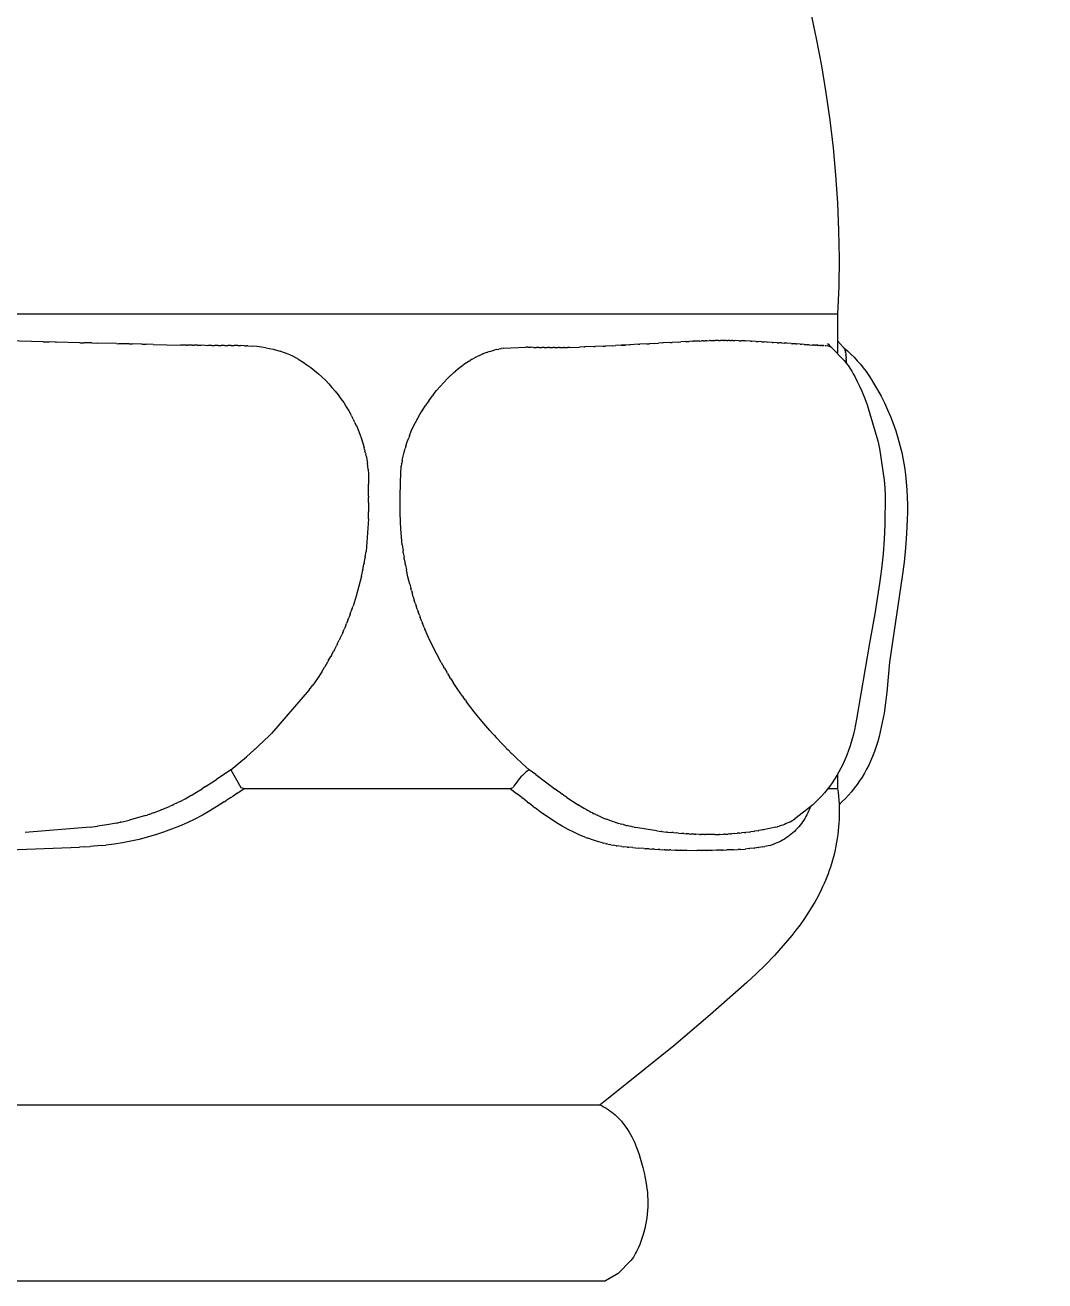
# Model space of a CAD drawing. Header units: millimetres. Extents: x 311 to 4068, y 1050 to 3803.
# Drawn here: x 2623.73 to 2656.59, y 3406.39 to 3446.85 of the extents above; entities that cross this region are included whole.
import ezdxf

# ---------------------------------------------------------------- set-up
doc = ezdxf.new("R2010")
doc.units = ezdxf.units.MM
doc.layers.add('ZANO_R', color=7, linetype='Continuous', lineweight=0)
doc.layers.add('ZANO_W', color=1, linetype='Continuous', lineweight=0)
doc.styles.get("Standard").update_dxf_attribs({"font": 'ARIALUNI.TTF'})
doc.dimstyles.new('pl i ang', dxfattribs={"dimtxt": 50, "dimasz": 50, "dimexe": 1.25, "dimexo": 0.625, "dimgap": 10, "dimtad": 1, "dimtoh": 1, "dimtxsty": 'Standard', "dimcen": 2.5, "dimclrd": 1, "dimclre": 1, "dimclrt": 1, "dimadec": 0, "dimazin": 0, "dimtfac": 1, "dimtmove": 0, "dimatfit": 3, "dimfxl": 1, "dimarcsym": 1})

# ---------------------------------------------------------------- blocks, each defined once
blk = doc.blocks.new('*D398')
at = {"layer": 'ZANO_W', "color": 1, "lineweight": -2}
for p, q in [((2842.064, 3712.066), (2365.912, 3712.066)), ((2375.912, 3381.51), (2375.912, 3672.066)), ((2438.586, 3341.51), (2365.912, 3341.51))]:
    blk.add_line(p, q, dxfattribs=at)
at = {"layer": 'ZANO_W', "color": 1}
for points in [[(2382.579, 3672.066), (2369.246, 3672.066), (2375.912, 3712.066)], [(2369.246, 3381.51), (2382.579, 3381.51), (2375.912, 3341.51)]]:
    blk.add_solid(points, dxfattribs=at)
at = {"layer": 'ZANO_W', "color": 1, "insert": (2345.476, 3526.788), "char_height": 40, "attachment_point": 5, "rotation": 90}
blk.add_mtext('371', dxfattribs=at)

msp = doc.modelspace()

# ---------------------------------------------------------------- linework, layer by layer
at = {"layer": 'ZANO_R'}
for p, q in [((2649.034, 3447.288), (2649.22, 3446.419)), ((2649.22, 3446.419), (2649.387, 3445.546)), ((2649.387, 3445.546), (2649.533, 3444.669)), ((2649.533, 3444.669), (2649.658, 3443.788)), ((2649.658, 3443.788), (2649.762, 3442.904)), ((2649.762, 3442.904), (2649.844, 3442.016)), ((2649.844, 3442.016), (2649.903, 3441.125)), ((2649.903, 3441.125), (2649.94, 3440.232)), ((2649.94, 3440.232), (2649.954, 3439.335)), ((2649.954, 3439.335), (2649.944, 3438.437)), ((2649.944, 3438.437), (2649.909, 3437.536)), ((2624.956, 3437.536), (2619.111, 3437.536)), ((2635.271, 3437.536), (2624.956, 3437.536)), ((2644.157, 3437.536), (2635.271, 3437.536)), ((2647.247, 3437.536), (2644.157, 3437.536)), ((2649.24, 3437.536), (2647.247, 3437.536)), ((2649.751, 3437.536), (2649.24, 3437.536)), ((2649.874, 3437.536), (2649.751, 3437.536)), ((2649.903, 3437.536), (2649.874, 3437.536)), ((2649.908, 3437.536), (2649.903, 3437.536)), ((2649.909, 3437.536), (2649.908, 3437.536)), ((2649.909, 3437.536), (2649.909, 3437.536)), ((2649.909, 3437.536), (2649.909, 3437.536)), ((2649.909, 3437.536), (2649.909, 3437.536)), ((2649.909, 3437.536), (2649.909, 3436.288)), ((2624.313, 3436.652), (2623.17, 3436.678)), ((2624.313, 3436.651), (2624.505, 3436.647)), ((2624.703, 3436.642), (2624.505, 3436.647)), ((2624.703, 3436.642), (2624.728, 3436.641)), ((2625.486, 3436.621), (2624.728, 3436.641)), ((2625.486, 3436.621), (2625.622, 3436.617)), ((2625.881, 3436.611), (2625.622, 3436.618)), ((2625.881, 3436.611), (2626.069, 3436.606)), ((2626.675, 3436.591), (2626.069, 3436.606)), ((2626.675, 3436.591), (2626.739, 3436.589)), ((2627.077, 3436.581), (2626.739, 3436.589)), ((2627.077, 3436.581), (2627.185, 3436.579)), ((2627.483, 3436.572), (2627.185, 3436.579)), ((2627.483, 3436.572), (2627.63, 3436.569)), ((2627.852, 3436.564), (2627.63, 3436.569)), ((2627.852, 3436.564), (2628.736, 3436.546)), ((2628.915, 3436.543), (2628.736, 3436.546)), ((2628.915, 3436.543), (2628.956, 3436.542)), ((2629.12, 3436.54), (2628.956, 3436.542)), ((2629.12, 3436.54), (2629.176, 3436.539)), ((2629.281, 3436.538), (2629.176, 3436.539)), ((2629.281, 3436.538), (2629.395, 3436.537)), ((2629.532, 3436.535), (2629.395, 3436.537)), ((2629.532, 3436.536), (2629.613, 3436.535)), ((2629.739, 3436.534), (2629.613, 3436.535)), ((2629.739, 3436.534), (2629.83, 3436.534)), ((2629.945, 3436.533), (2629.83, 3436.534)), ((2629.945, 3436.533), (2630.044, 3436.533)), ((2630.153, 3436.533), (2630.044, 3436.533)), ((2630.153, 3436.533), (2630.256, 3436.532)), ((2630.363, 3436.532), (2630.256, 3436.532)), ((2630.363, 3436.532), (2630.463, 3436.531)), ((2630.579, 3436.529), (2630.463, 3436.531)), ((2630.579, 3436.529), (2630.665, 3436.527)), ((2630.795, 3436.523), (2630.665, 3436.527)), ((2630.795, 3436.523), (2630.863, 3436.52)), ((2630.907, 3436.518), (2630.863, 3436.52)), ((2630.907, 3436.518), (2631.055, 3436.508)), ((2631.199, 3436.495), (2631.055, 3436.508)), ((2631.343, 3436.477), (2631.199, 3436.495)), ((2642.052, 3436.496), (2641.765, 3436.484)), ((2642.052, 3436.496), (2642.1, 3436.498)), ((2642.352, 3436.509), (2642.1, 3436.498)), ((2642.352, 3436.509), (2642.43, 3436.513)), ((2642.648, 3436.524), (2642.43, 3436.513)), ((2642.648, 3436.524), (2642.754, 3436.529)), ((2642.936, 3436.539), (2642.754, 3436.529)), ((2642.936, 3436.538), (2643.072, 3436.546)), ((2643.217, 3436.554), (2642.952, 3436.539)), ((2643.217, 3436.553), (2643.229, 3436.554)), ((2643.49, 3436.569), (2643.229, 3436.554)), ((2643.49, 3436.569), (2643.539, 3436.571)), ((2643.759, 3436.584), (2643.539, 3436.571)), ((2643.759, 3436.584), (2643.843, 3436.589)), ((2644.02, 3436.599), (2643.843, 3436.589)), ((2644.02, 3436.599), (2644.141, 3436.606)), ((2644.276, 3436.614), (2644.141, 3436.606)), ((2644.276, 3436.614), (2644.287, 3436.614)), ((2644.525, 3436.628), (2644.287, 3436.614)), ((2644.525, 3436.628), (2644.573, 3436.631)), ((2644.769, 3436.641), (2644.573, 3436.631)), ((2644.769, 3436.641), (2644.853, 3436.646)), ((2645.007, 3436.654), (2644.853, 3436.646)), ((2645.007, 3436.654), (2645.125, 3436.66)), ((2645.24, 3436.665), (2645.125, 3436.66)), ((2645.24, 3436.665), (2645.258, 3436.666)), ((2645.468, 3436.675), (2645.258, 3436.666)), ((2645.468, 3436.675), (2645.518, 3436.677)), ((2645.58, 3436.68), (2645.518, 3436.677)), ((2645.58, 3436.68), (2645.645, 3436.682)), ((2645.691, 3436.684), (2645.645, 3436.682)), ((2645.691, 3436.684), (2645.771, 3436.686)), ((2645.801, 3436.687), (2645.771, 3436.686)), ((2645.801, 3436.687), (2645.894, 3436.689)), ((2645.909, 3436.689), (2645.894, 3436.689)), ((2645.909, 3436.689), (2645.963, 3436.69)), ((2646.069, 3436.692), (2645.963, 3436.69)), ((2646.069, 3436.692), (2646.136, 3436.692)), ((2646.227, 3436.692), (2646.136, 3436.692)), ((2646.227, 3436.692), (2646.254, 3436.692)), ((2646.33, 3436.692), (2646.254, 3436.692)), ((2646.33, 3436.692), (2646.37, 3436.692)), ((2646.432, 3436.691), (2646.37, 3436.692)), ((2646.432, 3436.691), (2646.485, 3436.69)), ((2646.532, 3436.689), (2646.485, 3436.69)), ((2646.532, 3436.689), (2646.598, 3436.688)), ((2646.728, 3436.685), (2646.598, 3436.688)), ((2646.728, 3436.685), (2646.786, 3436.683)), ((2646.919, 3436.678), (2646.786, 3436.683)), ((2646.919, 3436.678), (2646.928, 3436.677)), ((2647.105, 3436.67), (2646.928, 3436.678)), ((2647.105, 3436.67), (2647.14, 3436.668)), ((2647.285, 3436.661), (2647.14, 3436.668)), ((2647.285, 3436.661), (2647.346, 3436.658)), ((2647.461, 3436.652), (2647.346, 3436.658)), ((2647.461, 3436.651), (2647.546, 3436.647)), ((2647.631, 3436.642), (2647.546, 3436.647)), ((2647.631, 3436.642), (2647.643, 3436.641)), ((2647.798, 3436.631), (2647.643, 3436.641)), ((2647.798, 3436.631), (2647.832, 3436.629)), ((2647.959, 3436.621), (2647.832, 3436.629)), ((2647.959, 3436.621), (2648.014, 3436.617)), ((2648.116, 3436.611), (2648.014, 3436.618)), ((2648.116, 3436.611), (2648.189, 3436.606)), ((2648.268, 3436.601), (2648.189, 3436.606)), ((2648.268, 3436.601), (2648.274, 3436.6)), ((2648.416, 3436.591), (2648.274, 3436.6)), ((2648.416, 3436.591), (2648.439, 3436.589)), ((2648.559, 3436.581), (2648.439, 3436.589)), ((2648.559, 3436.581), (2648.597, 3436.579)), ((2648.698, 3436.572), (2648.597, 3436.579)), ((2648.698, 3436.572), (2648.747, 3436.569)), ((2648.831, 3436.563), (2648.747, 3436.569)), ((2648.831, 3436.563), (2648.89, 3436.559)), ((2648.896, 3436.559), (2648.89, 3436.559)), ((2648.896, 3436.559), (2648.927, 3436.556)), ((2648.99, 3436.552), (2648.927, 3436.556)), ((2648.99, 3436.552), (2649.09, 3436.546)), ((2649.141, 3436.543), (2649.09, 3436.546)), ((2649.141, 3436.543), (2649.153, 3436.542)), ((2649.198, 3436.54), (2649.153, 3436.542)), ((2649.198, 3436.54), (2649.213, 3436.539)), ((2649.28, 3436.536), (2649.213, 3436.539)), ((2649.254, 3436.537), (2649.328, 3436.535)), ((2649.359, 3436.534), (2649.328, 3436.535)), ((2649.359, 3436.534), (2649.382, 3436.534)), ((2649.409, 3436.533), (2649.382, 3436.534)), ((2649.409, 3436.533), (2649.432, 3436.533)), ((2649.457, 3436.533), (2649.432, 3436.533)), ((2649.457, 3436.533), (2649.48, 3436.532)), ((2649.503, 3436.532), (2649.525, 3436.531)), ((2649.549, 3436.529), (2649.566, 3436.527)), ((2649.592, 3436.523), (2649.566, 3436.527)), ((2649.586, 3436.599), (2649.611, 3436.568)), ((2649.592, 3436.523), (2649.625, 3436.514)), ((2649.611, 3436.568), (2649.638, 3436.537)), ((2649.636, 3436.511), (2649.625, 3436.514)), ((2649.636, 3436.511), (2649.643, 3436.508)), ((2649.638, 3436.537), (2649.665, 3436.508)), ((2649.643, 3436.508), (2649.649, 3436.505)), ((2649.649, 3436.505), (2649.656, 3436.502)), ((2649.656, 3436.502), (2649.663, 3436.498)), ((2649.663, 3436.498), (2649.669, 3436.495)), ((2649.665, 3436.508), (2649.694, 3436.479)), ((2649.669, 3436.495), (2649.675, 3436.491)), ((2649.909, 3436.679), (2650.102, 3436.465)), ((2631.487, 3436.455), (2631.343, 3436.477)), ((2631.487, 3436.455), (2631.602, 3436.433)), ((2631.602, 3436.433), (2631.717, 3436.408)), ((2631.717, 3436.408), (2631.831, 3436.378)), ((2631.831, 3436.378), (2631.943, 3436.344)), ((2632.048, 3436.309), (2631.943, 3436.344)), ((2632.152, 3436.27), (2632.048, 3436.309)), ((2632.254, 3436.228), (2632.152, 3436.27)), ((2632.355, 3436.182), (2632.254, 3436.228)), ((2632.454, 3436.133), (2632.355, 3436.182)), ((2632.551, 3436.08), (2632.454, 3436.133)), ((2638.137, 3436.091), (2638.068, 3436.049)), ((2638.137, 3436.09), (2638.206, 3436.129)), ((2638.253, 3436.155), (2638.206, 3436.129)), ((2638.254, 3436.155), (2638.276, 3436.166)), ((2638.364, 3436.209), (2638.276, 3436.166)), ((2638.364, 3436.209), (2638.415, 3436.233)), ((2638.475, 3436.259), (2638.415, 3436.233)), ((2638.475, 3436.259), (2638.486, 3436.263)), ((2638.586, 3436.302), (2638.486, 3436.263)), ((2638.586, 3436.302), (2638.628, 3436.317)), ((2638.698, 3436.341), (2638.628, 3436.317)), ((2638.698, 3436.34), (2638.773, 3436.363)), ((2638.811, 3436.374), (2638.773, 3436.363)), ((2638.811, 3436.374), (2638.846, 3436.383)), ((2638.92, 3436.401), (2638.846, 3436.383)), ((2638.92, 3436.401), (2638.994, 3436.417)), ((2639.033, 3436.424), (2638.994, 3436.417)), ((2639.033, 3436.424), (2639.069, 3436.431)), ((2639.142, 3436.442), (2639.069, 3436.431)), ((2639.142, 3436.442), (2639.864, 3436.477)), ((2639.931, 3436.476), (2639.864, 3436.477)), ((2639.931, 3436.476), (2640.034, 3436.473)), ((2640.109, 3436.471), (2640.034, 3436.473)), ((2640.109, 3436.471), (2640.208, 3436.469)), ((2640.281, 3436.467), (2640.208, 3436.469)), ((2640.281, 3436.467), (2640.382, 3436.465)), ((2640.452, 3436.463), (2640.382, 3436.465)), ((2640.452, 3436.463), (2640.556, 3436.462)), ((2640.619, 3436.461), (2640.556, 3436.462)), ((2640.619, 3436.461), (2640.73, 3436.461)), ((2640.784, 3436.461), (2640.73, 3436.461)), ((2640.784, 3436.461), (2640.903, 3436.462)), ((2640.947, 3436.462), (2640.903, 3436.462)), ((2640.947, 3436.462), (2641.075, 3436.464)), ((2641.109, 3436.465), (2641.075, 3436.464)), ((2641.109, 3436.465), (2641.201, 3436.467)), ((2641.27, 3436.468), (2641.201, 3436.467)), ((2641.27, 3436.468), (2641.594, 3436.478)), ((2641.744, 3436.483), (2641.594, 3436.478)), ((2641.744, 3436.483), (2641.765, 3436.484)), ((2649.675, 3436.491), (2649.682, 3436.487)), ((2649.682, 3436.487), (2649.688, 3436.483)), ((2649.688, 3436.483), (2649.694, 3436.479)), ((2649.7, 3436.474), (2649.694, 3436.479)), ((2649.7, 3436.474), (2650.123, 3436.049)), ((2650.102, 3436.465), (2650.108, 3436.461)), ((2650.113, 3436.455), (2650.108, 3436.461)), ((2650.113, 3436.455), (2650.115, 3436.452)), ((2650.114, 3436.456), (2650.227, 3436.357)), ((2650.123, 3436.443), (2650.115, 3436.453)), ((2650.123, 3436.442), (2650.13, 3436.431)), ((2650.133, 3436.424), (2650.13, 3436.431)), ((2650.133, 3436.424), (2650.136, 3436.416)), ((2650.136, 3436.416), (2650.14, 3436.408)), ((2650.14, 3436.408), (2650.143, 3436.4)), ((2650.143, 3436.4), (2650.146, 3436.391)), ((2650.146, 3436.391), (2650.148, 3436.383)), ((2650.151, 3436.374), (2650.148, 3436.383)), ((2650.151, 3436.374), (2650.154, 3436.363)), ((2650.159, 3436.341), (2650.154, 3436.363)), ((2650.159, 3436.341), (2650.163, 3436.317)), ((2650.166, 3436.302), (2650.163, 3436.317)), ((2650.166, 3436.302), (2650.171, 3436.263)), ((2650.171, 3436.259), (2650.171, 3436.263)), ((2650.171, 3436.259), (2650.174, 3436.233)), ((2650.176, 3436.209), (2650.174, 3436.233)), ((2650.176, 3436.209), (2650.179, 3436.166)), ((2650.18, 3436.155), (2650.179, 3436.166)), ((2650.18, 3436.155), (2650.181, 3436.129)), ((2650.183, 3436.095), (2650.181, 3436.129)), ((2650.183, 3436.095), (2650.184, 3436.049)), ((2650.227, 3436.357), (2650.336, 3436.255)), ((2650.336, 3436.255), (2650.441, 3436.149)), ((2650.441, 3436.149), (2650.543, 3436.039)), ((2632.551, 3436.08), (2632.682, 3435.996)), ((2632.682, 3435.996), (2632.81, 3435.908)), ((2632.81, 3435.908), (2632.935, 3435.816)), ((2632.935, 3435.816), (2633.057, 3435.72)), ((2633.057, 3435.72), (2633.176, 3435.62)), ((2637.541, 3435.655), (2637.599, 3435.705)), ((2637.634, 3435.735), (2637.599, 3435.705)), ((2637.634, 3435.735), (2637.664, 3435.76)), ((2637.747, 3435.826), (2637.664, 3435.76)), ((2637.83, 3435.889), (2637.747, 3435.826)), ((2637.83, 3435.889), (2637.864, 3435.914)), ((2637.95, 3435.973), (2637.864, 3435.914)), ((2638.037, 3436.03), (2637.95, 3435.973)), ((2638.037, 3436.03), (2638.068, 3436.049)), ((2650.123, 3436.049), (2650.187, 3435.966)), ((2650.184, 3436.03), (2650.184, 3436.049)), ((2650.184, 3436.03), (2650.184, 3435.971)), ((2650.187, 3435.966), (2650.248, 3435.882)), ((2650.248, 3435.882), (2650.306, 3435.796)), ((2650.306, 3435.796), (2650.362, 3435.708)), ((2650.362, 3435.708), (2650.414, 3435.618)), ((2650.543, 3436.039), (2650.641, 3435.926)), ((2650.641, 3435.926), (2650.735, 3435.81)), ((2650.735, 3435.81), (2650.824, 3435.69)), ((2650.824, 3435.69), (2650.91, 3435.568)), ((2633.176, 3435.62), (2633.291, 3435.516)), ((2633.291, 3435.516), (2633.403, 3435.408)), ((2633.403, 3435.408), (2633.511, 3435.297)), ((2633.511, 3435.297), (2633.615, 3435.182)), ((2637.1, 3435.211), (2637.218, 3435.341)), ((2637.218, 3435.341), (2637.341, 3435.466)), ((2637.361, 3435.486), (2637.341, 3435.466)), ((2637.361, 3435.486), (2637.405, 3435.529)), ((2637.45, 3435.572), (2637.405, 3435.529)), ((2637.45, 3435.572), (2637.469, 3435.589)), ((2637.541, 3435.655), (2637.469, 3435.589)), ((2650.414, 3435.618), (2650.464, 3435.527)), ((2650.464, 3435.527), (2650.543, 3435.374)), ((2650.543, 3435.374), (2650.617, 3435.219)), ((2650.91, 3435.568), (2650.991, 3435.442)), ((2650.991, 3435.442), (2651.068, 3435.314)), ((2651.068, 3435.314), (2651.192, 3435.106)), ((2633.615, 3435.182), (2633.716, 3435.063)), ((2633.716, 3435.063), (2633.812, 3434.941)), ((2633.812, 3434.941), (2633.904, 3434.817)), ((2636.734, 3434.751), (2636.85, 3434.907)), ((2636.877, 3434.941), (2636.85, 3434.907)), ((2636.877, 3434.941), (2636.986, 3435.078)), ((2636.986, 3435.078), (2637.1, 3435.211)), ((2650.617, 3435.219), (2650.686, 3435.062)), ((2650.686, 3435.062), (2650.781, 3434.826)), ((2651.192, 3435.106), (2651.309, 3434.895)), ((2651.309, 3434.895), (2651.419, 3434.68)), ((2633.904, 3434.817), (2633.992, 3434.689)), ((2633.992, 3434.689), (2634.076, 3434.558)), ((2634.076, 3434.558), (2634.156, 3434.424)), ((2636.538, 3434.462), (2636.625, 3434.594)), ((2636.666, 3434.654), (2636.625, 3434.594)), ((2636.666, 3434.654), (2636.68, 3434.674)), ((2636.734, 3434.751), (2636.68, 3434.674)), ((2650.781, 3434.826), (2650.859, 3434.614)), ((2650.859, 3434.614), (2651.2, 3433.458)), ((2651.419, 3434.68), (2651.521, 3434.461)), ((2634.156, 3434.424), (2634.231, 3434.288)), ((2634.246, 3434.26), (2634.231, 3434.288)), ((2634.246, 3434.26), (2634.278, 3434.2)), ((2634.3, 3434.158), (2634.278, 3434.2)), ((2634.3, 3434.158), (2634.324, 3434.111)), ((2634.352, 3434.053), (2634.323, 3434.111)), ((2636.304, 3434.051), (2636.378, 3434.19)), ((2636.378, 3434.19), (2636.456, 3434.328)), ((2636.456, 3434.328), (2636.538, 3434.462)), ((2651.521, 3434.461), (2651.616, 3434.239)), ((2651.616, 3434.239), (2651.703, 3434.013)), ((2634.352, 3434.053), (2634.367, 3434.021)), ((2634.401, 3433.947), (2634.367, 3434.021)), ((2634.401, 3433.948), (2634.46, 3433.809)), ((2634.46, 3433.809), (2634.514, 3433.669)), ((2634.514, 3433.669), (2634.565, 3433.528)), ((2636.11, 3433.618), (2636.17, 3433.765)), ((2636.17, 3433.765), (2636.234, 3433.909)), ((2636.234, 3433.909), (2636.304, 3434.051)), ((2651.703, 3434.013), (2651.783, 3433.785)), ((2651.783, 3433.785), (2651.854, 3433.555)), ((2634.565, 3433.528), (2634.61, 3433.385)), ((2634.61, 3433.385), (2634.652, 3433.24)), ((2635.994, 3433.287), (2635.972, 3433.214)), ((2635.994, 3433.287), (2636.038, 3433.424)), ((2636.038, 3433.424), (2636.087, 3433.559)), ((2636.11, 3433.618), (2636.087, 3433.559)), ((2651.2, 3433.458), (2651.257, 3433.209)), ((2651.854, 3433.555), (2651.918, 3433.322)), ((2651.918, 3433.322), (2651.974, 3433.087)), ((2634.668, 3433.177), (2634.651, 3433.24)), ((2634.668, 3433.177), (2634.678, 3433.14)), ((2634.697, 3433.059), (2634.678, 3433.14)), ((2634.697, 3433.059), (2634.702, 3433.04)), ((2634.723, 3432.941), (2634.702, 3433.04)), ((2634.723, 3432.941), (2634.741, 3432.841)), ((2635.878, 3432.833), (2635.905, 3432.961)), ((2635.905, 3432.961), (2635.936, 3433.088)), ((2635.936, 3433.088), (2635.972, 3433.214)), ((2651.257, 3433.209), (2651.408, 3432.195)), ((2651.974, 3433.087), (2652.022, 3432.85)), ((2634.741, 3432.841), (2634.756, 3432.742)), ((2634.769, 3432.641), (2634.756, 3432.742)), ((2634.778, 3432.54), (2634.769, 3432.641)), ((2634.779, 3432.54), (2634.787, 3432.382)), ((2635.82, 3432.134), (2635.847, 3432.64)), ((2635.859, 3432.722), (2635.847, 3432.64)), ((2635.859, 3432.722), (2635.861, 3432.737)), ((2635.878, 3432.833), (2635.861, 3432.737)), ((2652.022, 3432.85), (2652.062, 3432.612)), ((2652.062, 3432.612), (2652.094, 3432.372)), ((2634.787, 3432.382), (2634.792, 3432.224)), ((2634.79, 3431.878), (2634.791, 3432.066)), ((2634.792, 3432.224), (2634.791, 3432.066)), ((2635.81, 3431.628), (2635.82, 3432.134)), ((2651.408, 3432.195), (2651.426, 3431.948)), ((2652.094, 3432.372), (2652.12, 3432.124)), ((2652.12, 3432.124), (2652.139, 3431.875)), ((2634.79, 3431.878), (2634.79, 3431.871)), ((2634.792, 3431.68), (2634.79, 3431.871)), ((2634.792, 3431.68), (2634.793, 3431.633)), ((2651.426, 3431.948), (2651.438, 3431.702)), ((2651.438, 3431.702), (2651.433, 3430.754)), ((2652.139, 3431.875), (2652.156, 3431.395)), ((2634.794, 3431.47), (2634.793, 3431.633)), ((2634.794, 3431.47), (2634.794, 3431.167)), ((2635.817, 3431.122), (2635.81, 3431.628)), ((2652.156, 3431.395), (2652.156, 3431.162)), ((2634.789, 3430.942), (2634.713, 3429.893)), ((2634.789, 3430.942), (2634.794, 3431.167)), ((2635.839, 3430.616), (2635.817, 3431.122)), ((2652.151, 3430.928), (2652.131, 3430.47)), ((2652.156, 3431.162), (2652.151, 3430.928)), ((2635.878, 3430.111), (2635.839, 3430.616)), ((2651.433, 3430.754), (2651.409, 3430.285)), ((2652.131, 3430.47), (2652.096, 3430.013)), ((2635.878, 3430.111), (2635.904, 3429.909)), ((2651.409, 3430.285), (2651.372, 3429.818)), ((2634.651, 3429.515), (2634.681, 3429.688)), ((2634.687, 3429.725), (2634.681, 3429.688)), ((2634.687, 3429.725), (2634.712, 3429.893)), ((2635.913, 3429.848), (2635.904, 3429.909)), ((2635.913, 3429.848), (2635.936, 3429.704)), ((2635.945, 3429.65), (2635.936, 3429.704)), ((2635.945, 3429.65), (2635.972, 3429.501)), ((2651.372, 3429.818), (2651.322, 3429.337)), ((2652.096, 3430.013), (2652.049, 3429.55)), ((2634.564, 3429.095), (2634.606, 3429.286)), ((2634.61, 3429.304), (2634.606, 3429.286)), ((2634.61, 3429.304), (2634.645, 3429.485)), ((2634.651, 3429.515), (2634.645, 3429.485)), ((2635.981, 3429.455), (2635.972, 3429.501)), ((2635.981, 3429.455), (2636.012, 3429.301)), ((2636.063, 3429.072), (2636.012, 3429.301)), ((2651.322, 3429.337), (2651.262, 3428.858)), ((2652.049, 3429.55), (2651.99, 3429.088)), ((2634.564, 3429.095), (2634.484, 3428.772)), ((2636.12, 3428.844), (2636.063, 3429.072)), ((2636.12, 3428.844), (2636.154, 3428.714)), ((2651.262, 3428.858), (2651.109, 3427.889)), ((2651.99, 3429.088), (2651.581, 3426.328)), ((2634.394, 3428.451), (2634.293, 3428.134)), ((2634.484, 3428.772), (2634.394, 3428.451)), ((2636.175, 3428.638), (2636.154, 3428.714)), ((2636.175, 3428.638), (2636.209, 3428.521)), ((2636.234, 3428.433), (2636.208, 3428.521)), ((2636.235, 3428.433), (2636.267, 3428.329)), ((2634.271, 3428.07), (2634.228, 3427.946)), ((2634.271, 3428.07), (2634.293, 3428.134)), ((2636.297, 3428.233), (2636.267, 3428.329)), ((2636.297, 3428.233), (2636.328, 3428.138)), ((2636.362, 3428.037), (2636.328, 3428.138)), ((2636.362, 3428.037), (2636.393, 3427.949)), ((2634.126, 3427.675), (2634.086, 3427.575)), ((2634.125, 3427.675), (2634.158, 3427.76)), ((2634.201, 3427.872), (2634.158, 3427.76)), ((2634.2, 3427.872), (2634.228, 3427.946)), ((2636.434, 3427.836), (2636.393, 3427.949)), ((2636.434, 3427.836), (2636.462, 3427.761)), ((2636.51, 3427.638), (2636.462, 3427.761)), ((2636.51, 3427.638), (2636.534, 3427.577)), ((2651.109, 3427.889), (2650.933, 3426.94)), ((2633.876, 3427.098), (2633.929, 3427.212)), ((2633.963, 3427.288), (2633.929, 3427.212)), ((2633.963, 3427.288), (2634.009, 3427.393)), ((2634.046, 3427.48), (2634.009, 3427.393)), ((2634.046, 3427.48), (2634.086, 3427.575)), ((2636.589, 3427.441), (2636.534, 3427.577)), ((2636.589, 3427.441), (2636.608, 3427.395)), ((2636.729, 3427.12), (2636.608, 3427.395)), ((2633.693, 3426.727), (2633.758, 3426.855)), ((2633.786, 3426.911), (2633.759, 3426.855)), ((2633.786, 3426.911), (2633.846, 3427.033)), ((2633.877, 3427.098), (2633.846, 3427.033)), ((2636.857, 3426.848), (2636.729, 3427.12)), ((2636.992, 3426.58), (2636.857, 3426.848)), ((2650.933, 3426.94), (2650.522, 3424.486)), ((2633.495, 3426.367), (2633.574, 3426.507)), ((2633.596, 3426.545), (2633.574, 3426.507)), ((2633.596, 3426.545), (2633.668, 3426.68)), ((2633.693, 3426.727), (2633.668, 3426.68)), ((2637.135, 3426.315), (2636.992, 3426.58)), ((2633.284, 3426.016), (2633.145, 3425.801)), ((2633.284, 3426.016), (2633.377, 3426.166)), ((2633.391, 3426.19), (2633.377, 3426.166)), ((2633.391, 3426.19), (2633.477, 3426.335)), ((2633.495, 3426.366), (2633.477, 3426.335)), ((2637.135, 3426.315), (2637.217, 3426.17)), ((2637.237, 3426.136), (2637.217, 3426.17)), ((2637.237, 3426.136), (2637.315, 3426.003)), ((2637.342, 3425.958), (2637.315, 3426.003)), ((2651.581, 3426.328), (2651.489, 3425.356)), ((2632.885, 3425.43), (2633, 3425.59)), ((2633.145, 3425.801), (2633, 3425.59)), ((2637.342, 3425.958), (2637.416, 3425.838)), ((2637.447, 3425.788), (2637.416, 3425.838)), ((2637.447, 3425.788), (2637.519, 3425.675)), ((2637.667, 3425.451), (2637.519, 3425.675)), ((2632.885, 3425.43), (2631.67, 3424.03)), ((2637.82, 3425.23), (2637.667, 3425.451)), ((2637.82, 3425.23), (2637.843, 3425.199)), ((2637.914, 3425.099), (2637.842, 3425.199)), ((2651.489, 3425.356), (2651.451, 3425.018)), ((2637.915, 3425.099), (2637.955, 3425.044)), ((2638.195, 3424.73), (2637.955, 3425.044)), ((2651.451, 3425.018), (2651.404, 3424.681)), ((2638.444, 3424.423), (2638.195, 3424.73)), ((2638.703, 3424.124), (2638.444, 3424.423)), ((2650.522, 3424.486), (2650.488, 3424.315)), ((2651.404, 3424.681), (2651.249, 3423.929)), ((2631.594, 3423.955), (2631.251, 3423.629)), ((2631.594, 3423.955), (2631.67, 3424.03)), ((2638.703, 3424.124), (2638.785, 3424.032)), ((2638.837, 3423.974), (2638.785, 3424.032)), ((2638.837, 3423.974), (2638.91, 3423.896)), ((2650.406, 3423.964), (2650.357, 3423.784)), ((2650.45, 3424.144), (2650.406, 3423.964)), ((2650.488, 3424.315), (2650.45, 3424.144)), ((2631.139, 3423.526), (2631.251, 3423.629)), ((2639.112, 3423.681), (2638.91, 3423.896)), ((2639.112, 3423.681), (2639.162, 3423.63)), ((2639.252, 3423.538), (2639.162, 3423.63)), ((2650.31, 3423.63), (2650.258, 3423.477)), ((2650.357, 3423.784), (2650.31, 3423.63)), ((2651.153, 3423.607), (2651.097, 3423.448)), ((2651.203, 3423.767), (2651.153, 3423.607)), ((2651.249, 3423.929), (2651.203, 3423.767)), ((2630.61, 3423.068), (2630.861, 3423.28)), ((2630.861, 3423.28), (2631.108, 3423.498)), ((2631.139, 3423.526), (2631.108, 3423.498)), ((2639.252, 3423.538), (2639.291, 3423.499)), ((2639.393, 3423.397), (2639.291, 3423.499)), ((2639.393, 3423.397), (2639.421, 3423.369)), ((2639.535, 3423.259), (2639.421, 3423.369)), ((2639.535, 3423.259), (2639.748, 3423.059)), ((2650.14, 3423.177), (2650.074, 3423.03)), ((2650.201, 3423.326), (2650.14, 3423.177)), ((2650.258, 3423.477), (2650.201, 3423.326)), ((2651.036, 3423.292), (2650.97, 3423.137)), ((2651.097, 3423.448), (2651.036, 3423.292)), ((2630.354, 3422.862), (2629.892, 3422.544)), ((2630.354, 3422.862), (2630.61, 3423.068)), ((2630.354, 3422.862), (2630.674, 3422.292)), ((2639.748, 3423.059), (2639.965, 3422.862)), ((2639.856, 3422.773), (2639.804, 3422.726)), ((2639.91, 3422.819), (2639.856, 3422.773)), ((2639.965, 3422.862), (2639.91, 3422.819)), ((2640.179, 3422.704), (2639.965, 3422.862)), ((2649.95, 3422.789), (2649.882, 3422.671)), ((2650.014, 3422.909), (2649.95, 3422.789)), ((2650.074, 3423.03), (2650.014, 3422.909)), ((2650.772, 3422.749), (2650.697, 3422.624)), ((2650.842, 3422.876), (2650.772, 3422.749)), ((2650.909, 3423.005), (2650.842, 3422.876)), ((2650.97, 3423.137), (2650.909, 3423.005)), ((2629.544, 3422.316), (2629.892, 3422.544)), ((2639.487, 3422.351), (2639.449, 3422.292)), ((2639.527, 3422.409), (2639.487, 3422.351)), ((2639.569, 3422.465), (2639.527, 3422.409)), ((2639.612, 3422.521), (2639.569, 3422.465)), ((2639.658, 3422.574), (2639.612, 3422.521)), ((2639.705, 3422.627), (2639.658, 3422.574)), ((2639.754, 3422.677), (2639.705, 3422.627)), ((2639.804, 3422.726), (2639.754, 3422.677)), ((2640.179, 3422.704), (2640.811, 3422.234)), ((2649.655, 3422.333), (2649.573, 3422.225)), ((2649.735, 3422.443), (2649.655, 3422.333)), ((2649.81, 3422.556), (2649.735, 3422.443)), ((2649.882, 3422.671), (2649.81, 3422.556)), ((2649.909, 3422.718), (2649.909, 3422.253)), ((2650.535, 3422.383), (2650.447, 3422.267)), ((2650.618, 3422.502), (2650.535, 3422.383)), ((2650.697, 3422.624), (2650.618, 3422.502)), ((2628.884, 3421.926), (2629.046, 3422.015)), ((2629.078, 3422.033), (2629.046, 3422.015)), ((2629.078, 3422.033), (2629.254, 3422.136)), ((2629.254, 3422.136), (2629.428, 3422.242)), ((2629.544, 3422.316), (2629.428, 3422.242)), ((2630.357, 3421.966), (2630.191, 3421.857)), ((2630.357, 3421.966), (2630.431, 3422.014)), ((2630.549, 3422.093), (2630.431, 3422.014)), ((2630.549, 3422.093), (2630.784, 3422.253)), ((2630.674, 3422.292), (2630.784, 3422.253)), ((2630.784, 3422.253), (2635.271, 3422.253)), ((2635.271, 3422.253), (2639.358, 3422.253)), ((2639.358, 3422.253), (2639.449, 3422.292)), ((2639.358, 3422.253), (2639.563, 3422.096)), ((2639.734, 3421.964), (2639.563, 3422.096)), ((2639.734, 3421.964), (2639.765, 3421.941)), ((2639.92, 3421.821), (2639.765, 3421.941)), ((2640.896, 3422.172), (2640.811, 3422.234)), ((2640.896, 3422.172), (2640.918, 3422.157)), ((2640.993, 3422.102), (2640.918, 3422.157)), ((2640.993, 3422.102), (2641.023, 3422.081)), ((2641.089, 3422.035), (2641.023, 3422.081)), ((2641.089, 3422.034), (2641.131, 3422.005)), ((2641.184, 3421.969), (2641.131, 3422.005)), ((2641.184, 3421.969), (2641.362, 3421.849)), ((2649.397, 3422.018), (2649.304, 3421.919)), ((2649.487, 3422.12), (2649.397, 3422.018)), ((2649.573, 3422.225), (2649.487, 3422.12)), ((2649.594, 3422.253), (2649.909, 3422.253)), ((2649.909, 3422.253), (2649.924, 3422.13)), ((2649.924, 3422.13), (2649.936, 3422.008)), ((2649.936, 3422.008), (2649.946, 3421.884)), ((2650.162, 3421.938), (2650.059, 3421.835)), ((2650.261, 3422.044), (2650.162, 3421.938)), ((2650.356, 3422.154), (2650.261, 3422.044)), ((2650.447, 3422.267), (2650.356, 3422.154)), ((2627.861, 3421.471), (2628.093, 3421.558)), ((2628.111, 3421.565), (2628.093, 3421.558)), ((2628.111, 3421.565), (2628.244, 3421.62)), ((2628.244, 3421.62), (2628.375, 3421.677)), ((2628.479, 3421.724), (2628.375, 3421.677)), ((2628.479, 3421.724), (2628.513, 3421.74)), ((2628.6, 3421.782), (2628.513, 3421.74)), ((2628.6, 3421.782), (2628.65, 3421.806)), ((2628.721, 3421.842), (2628.649, 3421.806)), ((2628.721, 3421.841), (2628.884, 3421.926)), ((2629.676, 3421.532), (2629.438, 3421.398)), ((2629.91, 3421.674), (2629.676, 3421.532)), ((2630.139, 3421.823), (2629.91, 3421.674)), ((2630.139, 3421.823), (2630.191, 3421.857)), ((2639.92, 3421.821), (2639.964, 3421.787)), ((2640.103, 3421.681), (2639.964, 3421.787)), ((2640.103, 3421.681), (2640.161, 3421.637)), ((2640.328, 3421.506), (2640.161, 3421.637)), ((2641.362, 3421.849), (2641.544, 3421.733)), ((2641.558, 3421.725), (2641.544, 3421.733)), ((2641.558, 3421.725), (2641.751, 3421.61)), ((2641.83, 3421.566), (2641.751, 3421.61)), ((2641.83, 3421.566), (2641.855, 3421.552)), ((2641.92, 3421.517), (2641.855, 3421.552)), ((2649.007, 3421.641), (2648.574, 3421.306)), ((2648.975, 3421.53), (2648.947, 3421.469)), ((2649, 3421.593), (2648.975, 3421.53)), ((2649.024, 3421.656), (2649, 3421.593)), ((2649.109, 3421.731), (2649.007, 3421.641)), ((2649.208, 3421.823), (2649.109, 3421.731)), ((2649.304, 3421.919), (2649.208, 3421.823)), ((2649.946, 3421.884), (2649.953, 3421.761)), ((2650.059, 3421.835), (2649.953, 3421.735)), ((2649.953, 3421.761), (2649.957, 3421.637)), ((2649.957, 3421.637), (2649.959, 3421.513)), ((2626.668, 3421.144), (2626.365, 3421.089)), ((2626.668, 3421.144), (2626.79, 3421.17)), ((2626.806, 3421.173), (2626.79, 3421.17)), ((2626.806, 3421.173), (2627.082, 3421.237)), ((2627.345, 3421.306), (2627.082, 3421.237)), ((2627.606, 3421.385), (2627.345, 3421.306)), ((2627.606, 3421.385), (2627.661, 3421.402)), ((2627.735, 3421.427), (2627.661, 3421.402)), ((2627.735, 3421.427), (2627.804, 3421.451)), ((2627.861, 3421.471), (2627.804, 3421.451)), ((2628.949, 3421.154), (2628.698, 3421.043)), ((2629.195, 3421.272), (2628.949, 3421.154)), ((2629.438, 3421.398), (2629.195, 3421.272)), ((2640.5, 3421.382), (2640.328, 3421.506)), ((2640.675, 3421.263), (2640.5, 3421.382)), ((2640.854, 3421.149), (2640.675, 3421.263)), ((2641.036, 3421.042), (2640.854, 3421.149)), ((2641.92, 3421.517), (2641.959, 3421.497)), ((2642.01, 3421.47), (2641.959, 3421.497)), ((2642.01, 3421.47), (2642.062, 3421.444)), ((2642.099, 3421.426), (2642.062, 3421.444)), ((2642.099, 3421.426), (2642.162, 3421.396)), ((2642.189, 3421.384), (2642.162, 3421.396)), ((2642.189, 3421.384), (2642.262, 3421.35)), ((2642.278, 3421.343), (2642.262, 3421.35)), ((2642.278, 3421.343), (2642.369, 3421.304)), ((2642.369, 3421.304), (2642.46, 3421.267)), ((2642.547, 3421.234), (2642.46, 3421.267)), ((2642.547, 3421.234), (2642.557, 3421.23)), ((2642.636, 3421.202), (2642.557, 3421.23)), ((2642.636, 3421.202), (2642.654, 3421.195)), ((2642.726, 3421.171), (2642.654, 3421.195)), ((2642.726, 3421.171), (2642.75, 3421.163)), ((2642.816, 3421.142), (2642.75, 3421.163)), ((2642.816, 3421.142), (2642.846, 3421.133)), ((2642.906, 3421.116), (2642.846, 3421.133)), ((2648.248, 3421.123), (2648.194, 3421.101)), ((2648.301, 3421.147), (2648.248, 3421.123)), ((2648.354, 3421.173), (2648.301, 3421.147)), ((2648.354, 3421.173), (2648.398, 3421.196)), ((2648.398, 3421.196), (2648.442, 3421.221)), ((2648.442, 3421.221), (2648.485, 3421.247)), ((2648.485, 3421.247), (2648.527, 3421.274)), ((2648.574, 3421.306), (2648.527, 3421.274)), ((2648.74, 3421.123), (2648.698, 3421.07)), ((2648.779, 3421.178), (2648.74, 3421.123)), ((2648.817, 3421.234), (2648.779, 3421.178)), ((2648.852, 3421.291), (2648.817, 3421.234)), ((2648.886, 3421.349), (2648.852, 3421.291)), ((2648.918, 3421.408), (2648.886, 3421.349)), ((2648.947, 3421.469), (2648.918, 3421.408)), ((2649.948, 3421.141), (2649.938, 3421.017)), ((2649.954, 3421.265), (2649.948, 3421.141)), ((2649.958, 3421.389), (2649.954, 3421.265)), ((2649.959, 3421.513), (2649.958, 3421.389)), ((2625.823, 3421.014), (2623.727, 3420.835)), ((2625.823, 3421.014), (2626.061, 3421.043)), ((2626.365, 3421.089), (2626.061, 3421.043)), ((2627.928, 3420.763), (2627.665, 3420.686)), ((2628.188, 3420.848), (2627.928, 3420.763)), ((2628.445, 3420.941), (2628.188, 3420.848)), ((2628.698, 3421.043), (2628.445, 3420.941)), ((2641.222, 3420.94), (2641.036, 3421.042)), ((2641.412, 3420.845), (2641.222, 3420.94)), ((2641.604, 3420.756), (2641.412, 3420.845)), ((2641.799, 3420.673), (2641.604, 3420.756)), ((2642.906, 3421.116), (2642.94, 3421.106)), ((2642.995, 3421.091), (2642.94, 3421.106)), ((2642.995, 3421.091), (2643.034, 3421.081)), ((2643.085, 3421.069), (2643.034, 3421.081)), ((2643.085, 3421.068), (2643.127, 3421.059)), ((2643.174, 3421.048), (2643.127, 3421.059)), ((2643.174, 3421.048), (2643.219, 3421.038)), ((2643.263, 3421.03), (2643.219, 3421.038)), ((2643.263, 3421.03), (2643.311, 3421.02)), ((2643.353, 3421.012), (2643.311, 3421.02)), ((2643.353, 3421.012), (2643.401, 3421.004)), ((2643.74, 3420.946), (2643.401, 3421.004)), ((2644.079, 3420.894), (2643.74, 3420.946)), ((2644.079, 3420.894), (2644.235, 3420.874)), ((2644.256, 3420.871), (2644.235, 3420.873)), ((2644.256, 3420.871), (2644.399, 3420.854)), ((2644.431, 3420.851), (2644.399, 3420.854)), ((2644.431, 3420.851), (2644.561, 3420.838)), ((2644.604, 3420.834), (2644.561, 3420.838)), ((2644.604, 3420.834), (2644.719, 3420.823)), ((2644.776, 3420.818), (2644.719, 3420.823)), ((2644.776, 3420.818), (2644.874, 3420.81)), ((2644.948, 3420.804), (2644.874, 3420.81)), ((2644.948, 3420.804), (2645.027, 3420.799)), ((2645.12, 3420.792), (2645.027, 3420.799)), ((2645.12, 3420.792), (2645.181, 3420.789)), ((2645.29, 3420.783), (2645.181, 3420.789)), ((2645.29, 3420.783), (2645.336, 3420.781)), ((2645.458, 3420.776), (2645.336, 3420.781)), ((2645.458, 3420.776), (2645.489, 3420.775)), ((2645.624, 3420.772), (2645.489, 3420.775)), ((2645.624, 3420.772), (2645.641, 3420.772)), ((2645.952, 3420.772), (2645.641, 3420.772)), ((2645.952, 3420.772), (2646.091, 3420.776)), ((2646.114, 3420.777), (2646.091, 3420.776)), ((2646.114, 3420.777), (2646.238, 3420.782)), ((2646.274, 3420.784), (2646.238, 3420.782)), ((2646.274, 3420.784), (2646.384, 3420.79)), ((2646.434, 3420.794), (2646.384, 3420.79)), ((2646.434, 3420.794), (2646.486, 3420.797)), ((2646.594, 3420.806), (2646.486, 3420.797)), ((2646.594, 3420.806), (2646.671, 3420.812)), ((2646.752, 3420.82), (2646.671, 3420.812)), ((2646.752, 3420.82), (2646.814, 3420.826)), ((2646.907, 3420.835), (2646.814, 3420.826)), ((2646.907, 3420.835), (2646.956, 3420.841)), ((2647.058, 3420.853), (2646.956, 3420.841)), ((2647.058, 3420.853), (2647.096, 3420.857)), ((2647.206, 3420.872), (2647.096, 3420.857)), ((2647.206, 3420.873), (2647.235, 3420.877)), ((2647.353, 3420.895), (2647.235, 3420.877)), ((2647.353, 3420.896), (2647.371, 3420.899)), ((2647.498, 3420.922), (2647.371, 3420.899)), ((2647.498, 3420.922), (2647.506, 3420.923)), ((2647.715, 3420.966), (2647.506, 3420.923)), ((2647.922, 3421.014), (2647.715, 3420.966)), ((2647.922, 3421.014), (2647.964, 3421.025)), ((2647.987, 3421.031), (2647.964, 3421.025)), ((2647.987, 3421.031), (2648.03, 3421.043)), ((2648.085, 3421.061), (2648.03, 3421.043)), ((2648.14, 3421.08), (2648.085, 3421.061)), ((2648.194, 3421.101), (2648.14, 3421.08)), ((2648.361, 3420.742), (2648.307, 3420.703)), ((2648.414, 3420.784), (2648.361, 3420.742)), ((2648.465, 3420.828), (2648.414, 3420.784)), ((2648.515, 3420.873), (2648.465, 3420.828)), ((2648.563, 3420.92), (2648.515, 3420.873)), ((2648.61, 3420.968), (2648.563, 3420.92)), ((2648.655, 3421.018), (2648.61, 3420.968)), ((2648.698, 3421.07), (2648.655, 3421.018)), ((2649.912, 3420.771), (2649.895, 3420.648)), ((2649.927, 3420.894), (2649.912, 3420.771)), ((2649.938, 3421.017), (2649.927, 3420.894)), ((2622.915, 3420.271), (2625.48, 3420.362)), ((2625.651, 3420.373), (2625.48, 3420.362)), ((2625.651, 3420.373), (2625.823, 3420.386)), ((2626.189, 3420.419), (2625.823, 3420.386)), ((2626.189, 3420.419), (2626.323, 3420.434)), ((2626.595, 3420.467), (2626.323, 3420.434)), ((2626.865, 3420.508), (2626.595, 3420.467)), ((2627.134, 3420.559), (2626.865, 3420.508)), ((2627.401, 3420.618), (2627.134, 3420.559)), ((2627.665, 3420.686), (2627.401, 3420.618)), ((2641.799, 3420.673), (2641.858, 3420.651)), ((2642.013, 3420.597), (2641.858, 3420.651)), ((2642.17, 3420.549), (2642.013, 3420.597)), ((2642.329, 3420.505), (2642.17, 3420.549)), ((2642.329, 3420.505), (2642.361, 3420.497)), ((2642.418, 3420.484), (2642.361, 3420.497)), ((2642.418, 3420.484), (2642.462, 3420.473)), ((2642.507, 3420.463), (2642.462, 3420.473)), ((2642.507, 3420.463), (2642.563, 3420.451)), ((2642.596, 3420.445), (2642.563, 3420.451)), ((2642.596, 3420.445), (2642.677, 3420.43)), ((2642.774, 3420.413), (2642.677, 3420.43)), ((2642.774, 3420.413), (2642.79, 3420.411)), ((2642.952, 3420.388), (2642.79, 3420.411)), ((2642.952, 3420.389), (2643.014, 3420.381)), ((2643.129, 3420.368), (2643.014, 3420.381)), ((2643.129, 3420.369), (2643.17, 3420.364)), ((2643.307, 3420.351), (2643.17, 3420.364)), ((2643.307, 3420.351), (2643.484, 3420.335)), ((2643.661, 3420.321), (2643.484, 3420.335)), ((2643.661, 3420.321), (2643.703, 3420.317)), ((2643.837, 3420.307), (2643.703, 3420.317)), ((2647.072, 3420.319), (2646.932, 3420.305)), ((2647.072, 3420.319), (2647.085, 3420.32)), ((2647.215, 3420.335), (2647.085, 3420.32)), ((2647.215, 3420.335), (2647.235, 3420.338)), ((2647.356, 3420.354), (2647.235, 3420.338)), ((2647.356, 3420.354), (2647.371, 3420.356)), ((2647.495, 3420.374), (2647.371, 3420.356)), ((2647.495, 3420.374), (2647.559, 3420.386)), ((2647.617, 3420.397), (2647.559, 3420.386)), ((2647.675, 3420.41), (2647.617, 3420.397)), ((2647.733, 3420.424), (2647.675, 3420.41)), ((2647.733, 3420.424), (2647.766, 3420.434)), ((2647.83, 3420.455), (2647.766, 3420.434)), ((2647.893, 3420.479), (2647.83, 3420.455)), ((2647.955, 3420.505), (2647.893, 3420.479)), ((2648.017, 3420.532), (2647.955, 3420.505)), ((2648.077, 3420.562), (2648.017, 3420.532)), ((2648.136, 3420.594), (2648.077, 3420.562)), ((2648.194, 3420.628), (2648.136, 3420.594)), ((2648.251, 3420.665), (2648.194, 3420.628)), ((2648.307, 3420.703), (2648.251, 3420.665)), ((2649.854, 3420.405), (2649.829, 3420.284)), ((2649.876, 3420.526), (2649.854, 3420.405)), ((2649.895, 3420.648), (2649.876, 3420.526)), ((2643.837, 3420.307), (2643.917, 3420.302)), ((2644.011, 3420.296), (2643.917, 3420.302)), ((2644.011, 3420.296), (2644.128, 3420.29)), ((2644.185, 3420.287), (2644.128, 3420.29)), ((2644.185, 3420.287), (2644.314, 3420.283)), ((2644.358, 3420.281), (2644.314, 3420.283)), ((2644.358, 3420.281), (2644.498, 3420.277)), ((2644.53, 3420.276), (2644.498, 3420.277)), ((2644.53, 3420.276), (2644.679, 3420.273)), ((2644.701, 3420.272), (2644.679, 3420.273)), ((2644.701, 3420.272), (2644.857, 3420.268)), ((2644.871, 3420.268), (2644.857, 3420.268)), ((2644.871, 3420.268), (2645.033, 3420.264)), ((2645.038, 3420.264), (2645.033, 3420.264)), ((2645.038, 3420.264), (2645.376, 3420.259)), ((2645.534, 3420.259), (2645.376, 3420.259)), ((2645.534, 3420.259), (2645.543, 3420.259)), ((2645.696, 3420.26), (2645.543, 3420.259)), ((2645.696, 3420.26), (2645.707, 3420.26)), ((2645.857, 3420.262), (2645.707, 3420.26)), ((2645.857, 3420.262), (2645.868, 3420.262)), ((2646.015, 3420.266), (2645.868, 3420.262)), ((2646.015, 3420.266), (2646.027, 3420.266)), ((2646.172, 3420.27), (2646.027, 3420.266)), ((2646.172, 3420.27), (2646.183, 3420.27)), ((2646.22, 3420.271), (2646.183, 3420.27)), ((2646.22, 3420.271), (2646.335, 3420.275)), ((2646.558, 3420.282), (2646.335, 3420.275)), ((2646.558, 3420.282), (2646.704, 3420.289)), ((2646.78, 3420.293), (2646.704, 3420.289)), ((2646.78, 3420.293), (2646.932, 3420.305)), ((2649.743, 3419.944), (2649.71, 3419.834)), ((2649.774, 3420.057), (2649.743, 3419.944)), ((2649.803, 3420.17), (2649.774, 3420.057)), ((2649.829, 3420.284), (2649.803, 3420.17)), ((2649.6, 3419.508), (2649.559, 3419.402)), ((2649.638, 3419.615), (2649.6, 3419.508)), ((2649.675, 3419.724), (2649.638, 3419.615)), ((2649.71, 3419.834), (2649.675, 3419.724)), ((2649.472, 3419.193), (2649.426, 3419.091)), ((2649.516, 3419.297), (2649.472, 3419.193)), ((2649.559, 3419.402), (2649.516, 3419.297)), ((2649.278, 3418.79), (2649.172, 3418.595)), ((2649.378, 3418.989), (2649.278, 3418.79)), ((2649.426, 3419.091), (2649.378, 3418.989)), ((2649.06, 3418.406), (2648.943, 3418.22)), ((2649.172, 3418.595), (2649.06, 3418.406)), ((2648.822, 3418.039), (2648.697, 3417.862)), ((2648.943, 3418.22), (2648.822, 3418.039)), ((2648.434, 3417.521), (2648.298, 3417.355)), ((2648.567, 3417.69), (2648.434, 3417.521)), ((2648.697, 3417.862), (2648.567, 3417.69)), ((2648.159, 3417.193), (2648.018, 3417.035)), ((2648.298, 3417.355), (2648.159, 3417.193)), ((2647.874, 3416.88), (2647.582, 3416.578)), ((2648.018, 3417.035), (2647.874, 3416.88)), ((2647.285, 3416.288), (2646.985, 3416.007)), ((2647.582, 3416.578), (2647.285, 3416.288)), ((2646.985, 3416.007), (2645.799, 3414.96)), ((2645.799, 3414.96), (2644.627, 3413.965)), ((2644.627, 3413.965), (2642.787, 3412.482)), ((2642.787, 3412.482), (2642.413, 3412.192)), ((2603.568, 3412.06), (2631.77, 3412.06)), ((2631.77, 3412.06), (2642.261, 3412.06)), ((2642.311, 3412.106), (2642.261, 3412.06)), ((2642.261, 3412.06), (2642.326, 3412.027)), ((2642.361, 3412.15), (2642.311, 3412.106)), ((2642.326, 3412.027), (2642.389, 3411.992)), ((2642.413, 3412.192), (2642.361, 3412.15)), ((2642.389, 3411.992), (2642.451, 3411.955)), ((2642.451, 3411.955), (2642.511, 3411.915)), ((2642.511, 3411.915), (2642.57, 3411.874)), ((2642.57, 3411.874), (2642.628, 3411.831)), ((2642.628, 3411.831), (2642.684, 3411.785)), ((2642.684, 3411.785), (2642.739, 3411.738)), ((2642.739, 3411.738), (2642.792, 3411.689)), ((2642.792, 3411.689), (2642.844, 3411.639)), ((2642.844, 3411.639), (2642.893, 3411.586)), ((2642.893, 3411.586), (2642.941, 3411.532)), ((2642.941, 3411.532), (2642.987, 3411.476)), ((2642.987, 3411.476), (2643.031, 3411.419)), ((2643.031, 3411.419), (2643.086, 3411.344)), ((2643.086, 3411.344), (2643.138, 3411.267)), ((2643.138, 3411.267), (2643.188, 3411.188)), ((2643.188, 3411.188), (2643.235, 3411.108)), ((2643.235, 3411.108), (2643.28, 3411.027)), ((2643.28, 3411.027), (2643.322, 3410.944)), ((2643.322, 3410.944), (2643.362, 3410.86)), ((2643.362, 3410.86), (2643.399, 3410.774)), ((2643.399, 3410.774), (2643.433, 3410.688)), ((2643.433, 3410.688), (2643.475, 3410.576)), ((2643.475, 3410.576), (2643.513, 3410.464)), ((2643.513, 3410.464), (2643.549, 3410.35)), ((2643.549, 3410.35), (2643.594, 3410.195)), ((2643.594, 3410.195), (2643.636, 3410.039)), ((2643.636, 3410.039), (2643.676, 3409.872)), ((2643.676, 3409.872), (2643.712, 3409.704)), ((2643.712, 3409.704), (2643.741, 3409.534)), ((2643.741, 3409.534), (2643.765, 3409.364)), ((2643.765, 3409.364), (2643.778, 3409.247)), ((2643.778, 3409.247), (2643.787, 3409.13)), ((2643.787, 3409.13), (2643.792, 3409.012)), ((2643.792, 3409.012), (2643.794, 3408.894)), ((2643.785, 3408.659), (2643.775, 3408.541)), ((2643.791, 3408.776), (2643.785, 3408.659)), ((2643.794, 3408.894), (2643.791, 3408.776)), ((2643.722, 3408.192), (2643.697, 3408.077)), ((2643.743, 3408.308), (2643.722, 3408.192)), ((2643.761, 3408.424), (2643.743, 3408.308)), ((2643.775, 3408.541), (2643.761, 3408.424)), ((2643.635, 3407.849), (2643.604, 3407.753)), ((2643.668, 3407.963), (2643.635, 3407.849)), ((2643.697, 3408.077), (2643.668, 3407.963)), ((2643.464, 3407.405), (2643.433, 3407.342)), ((2643.494, 3407.468), (2643.464, 3407.405)), ((2643.534, 3407.562), (2643.494, 3407.468)), ((2643.57, 3407.657), (2643.534, 3407.562)), ((2643.604, 3407.753), (2643.57, 3407.657)), ((2643.25, 3407.043), (2642.833, 3406.624)), ((2643.29, 3407.1), (2643.25, 3407.043)), ((2643.329, 3407.159), (2643.29, 3407.1)), ((2643.365, 3407.219), (2643.329, 3407.159)), ((2643.4, 3407.28), (2643.365, 3407.219)), ((2643.433, 3407.342), (2643.4, 3407.28)), ((2642.833, 3406.624), (2642.43, 3406.391)), ((2603.399, 3406.391), (2631.847, 3406.391)), ((2631.847, 3406.391), (2642.43, 3406.391))]:
    msp.add_line(p, q, dxfattribs=at)

# ---------------------------------------------------------------- dimensions: what is measured, and where the dimension line sits
at = {"layer": 'ZANO_W'}
dim = msp.add_linear_dim(base=(2375.912, 3712.066), p1=(2448.586, 3341.51), p2=(2852.064, 3712.066), angle=90, dimstyle='pl i ang', override={"dimtxt": 40, "dimasz": 40, "dimexe": 10, "dimexo": 10, "dimtoh": 0, "dimdec": 0, "dimtdec": 0, "dimtmove": 1}, dxfattribs=at)
dim.commit()
dim.dimension.update_dxf_attribs({"geometry": '*D398', "text_midpoint": (2345.476, 3526.788)})

doc.saveas('drawing.dxf')
